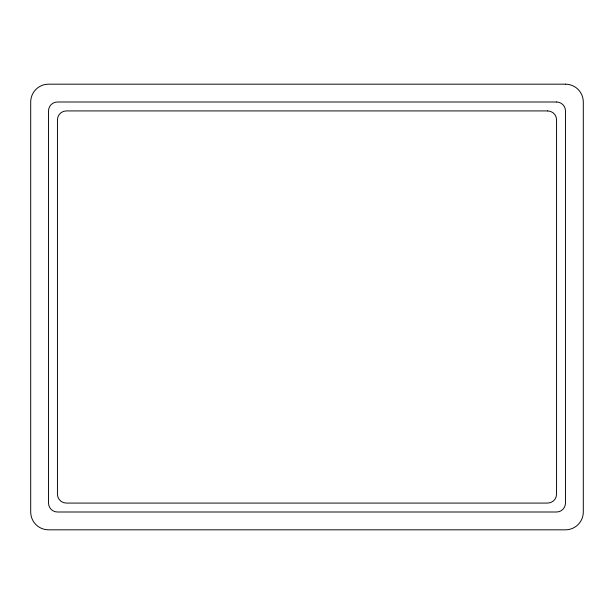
<?xml version="1.0" encoding="UTF-8"?>
<svg xmlns="http://www.w3.org/2000/svg" width="614" height="614" viewBox="0 0 614 614"><rect width="100%" height="100%" fill="white"/><g stroke="black" fill="none" stroke-linecap="round" stroke-linejoin="round"><path stroke-width="0.92" d="M565.471 84.179L48.529 84.179A17.829 17.829 0 0 0 30.7 102.001L30.7 511.999A17.829 17.829 0 0 0 48.529 529.821L565.471 529.821A17.829 17.829 0 0 0 583.3 511.999L583.3 102.001A17.829 17.829 0 0 0 565.471 84.179M556.56 102.001L57.44 102.001A8.911 8.911 0 0 0 48.529 110.919L48.529 503.081A8.911 8.911 0 0 0 57.44 511.999L556.56 511.999A8.911 8.911 0 0 0 565.471 503.081L565.471 110.919A8.911 8.911 0 0 0 556.56 102.001M547.65 110.919L66.35 110.919A8.911 8.911 0 0 0 57.44 119.83L57.44 494.17A8.911 8.911 0 0 0 66.35 503.081L547.65 503.081A8.911 8.911 0 0 0 556.56 494.17L556.56 119.83A8.911 8.911 0 0 0 547.65 110.919"/></g></svg>
